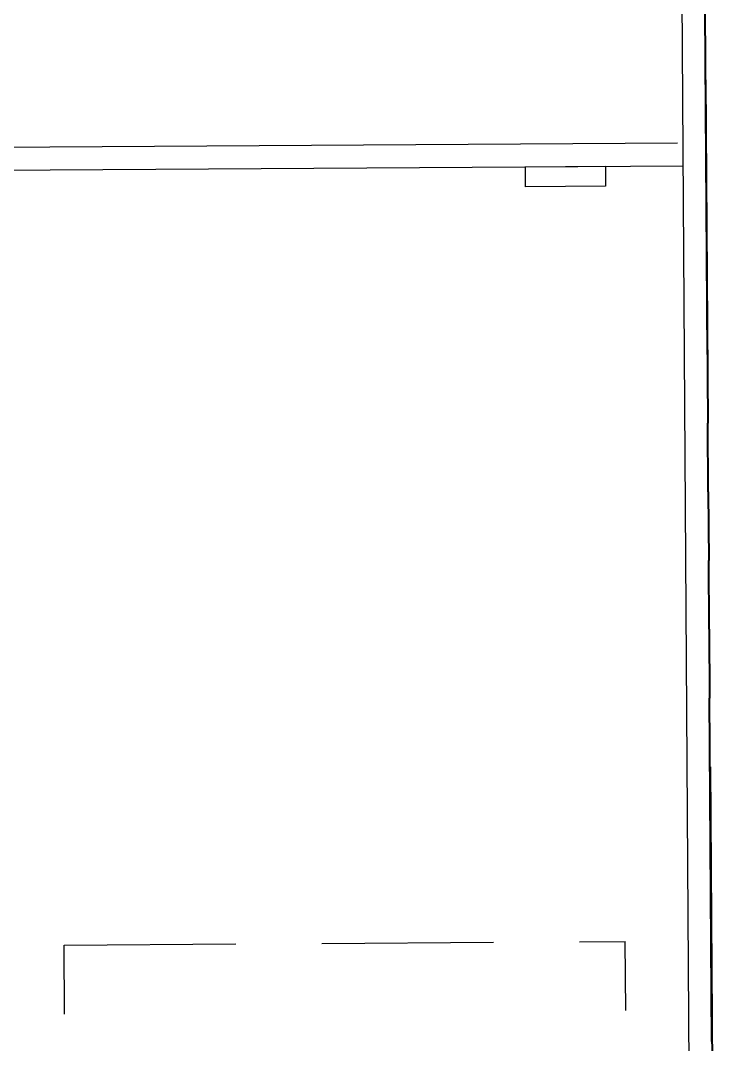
# Model space of a CAD drawing. Header units: feet. Extents: x 919634 to 928945, y 707022 to 708026.
# Drawn here: x 920331.39 to 920341.61, y 707522.86 to 707537.76 of the extents above; entities that cross this region are included whole.
import ezdxf

# ---------------------------------------------------------------- set-up
doc = ezdxf.new("R2010")
doc.units = ezdxf.units.FT
doc.header["$LTSCALE"] = 20
doc.header["$MEASUREMENT"] = 0
doc.linetypes.add('Site Plan$0$HIDDEN2', pattern=[0.1875, 0.125, -0.0625])
doc.linetypes.add('Site Plan$0$PHANTOM2', pattern=[1.25, 0.625, -0.125, 0.125, -0.125, 0.125, -0.125])
for name, color, linetype in [('-u-site-xref', 7, 'Continuous'), ('Site Plan$0$-u-site-bldg_interior', 252, 'Continuous'), ('Site Plan$0$SP-BLDG-ROOF ABOVE', 4, 'Site Plan$0$HIDDEN2')]:
    doc.layers.add(name, color=color, linetype=linetype)
doc.layers.add('Site Plan$0$SP-LOT LINES', color=252, linetype='Site Plan$0$PHANTOM2', lineweight=40)
doc.layers.get('-u-site-xref').off()

# ---------------------------------------------------------------- blocks, each defined once
blk = doc.blocks.new('Site Plan')
at = {"layer": 'Site Plan$0$-u-site-bldg_interior'}
for p, q in [((920341.1676006519, 707515.6469311938, 1.997172001038086e-07), (920340.7830977546, 707574.5698244809, 1.99717204207895e-07)), ((920327.7851998728, 707535.8933702345, 1.997172001038086e-07), (920340.9515862137, 707535.9792878366, 1.997172001038086e-07)), ((920331.0373058076, 707535.5812515074, 1.997172001038086e-07), (920341.037092902, 707535.6465053823, 1.997172001038086e-07))]:
    blk.add_line(p, q, dxfattribs=at)
at = {"layer": 'Site Plan$0$-u-site-bldg_interior', "elevation": 1.99717204207895e-07}
blk.add_lwpolyline([(920338.7414328569, 707535.3398521155), (920338.7395296188, 707535.6315125724), (920339.9061714464, 707535.6391255244), (920339.9080746844, 707535.3474650676)], close=True, dxfattribs=at)
at = {"layer": 'Site Plan$0$SP-BLDG-ROOF ABOVE'}
for p, q in [((920332.027586641, 707524.3032878417, 1.99717204207895e-07), (920340.1940794346, 707524.3565785063, 1.99717204207895e-07)), ((920332.0831012521, 707515.7959878219, 1.997172001038086e-07), (920332.027586641, 707524.3032878417, 1.99717204207895e-07)), ((920340.2495940457, 707515.8492784865, 1.997172001038086e-07), (920340.1940794346, 707524.3565785063, 1.99717204207895e-07))]:
    blk.add_line(p, q, dxfattribs=at)
at = {"layer": 'Site Plan$0$SP-LOT LINES', "ltscale": 0.4, "elevation": 1.99717204207895e-07}
for points in [[(920340.970739662, 707596.8973299043), (920363.303597506, 707597.0430635583), (920363.9169839305, 707503.0450648717), (920341.5841260864, 707502.8993312176)], [(920318.9712080545, 707596.7537713794), (920340.970739662, 707596.8973299043), (920341.5841260864, 707502.8993312176), (920319.584594479, 707502.7557726927)]]:
    blk.add_lwpolyline(points, close=True, dxfattribs=at)

msp = doc.modelspace()

# ---------------------------------------------------------------- block references
at = {"layer": '-u-site-xref'}
msp.add_blockref('Site Plan', (0, 0), dxfattribs=at)

doc.saveas('drawing.dxf')
